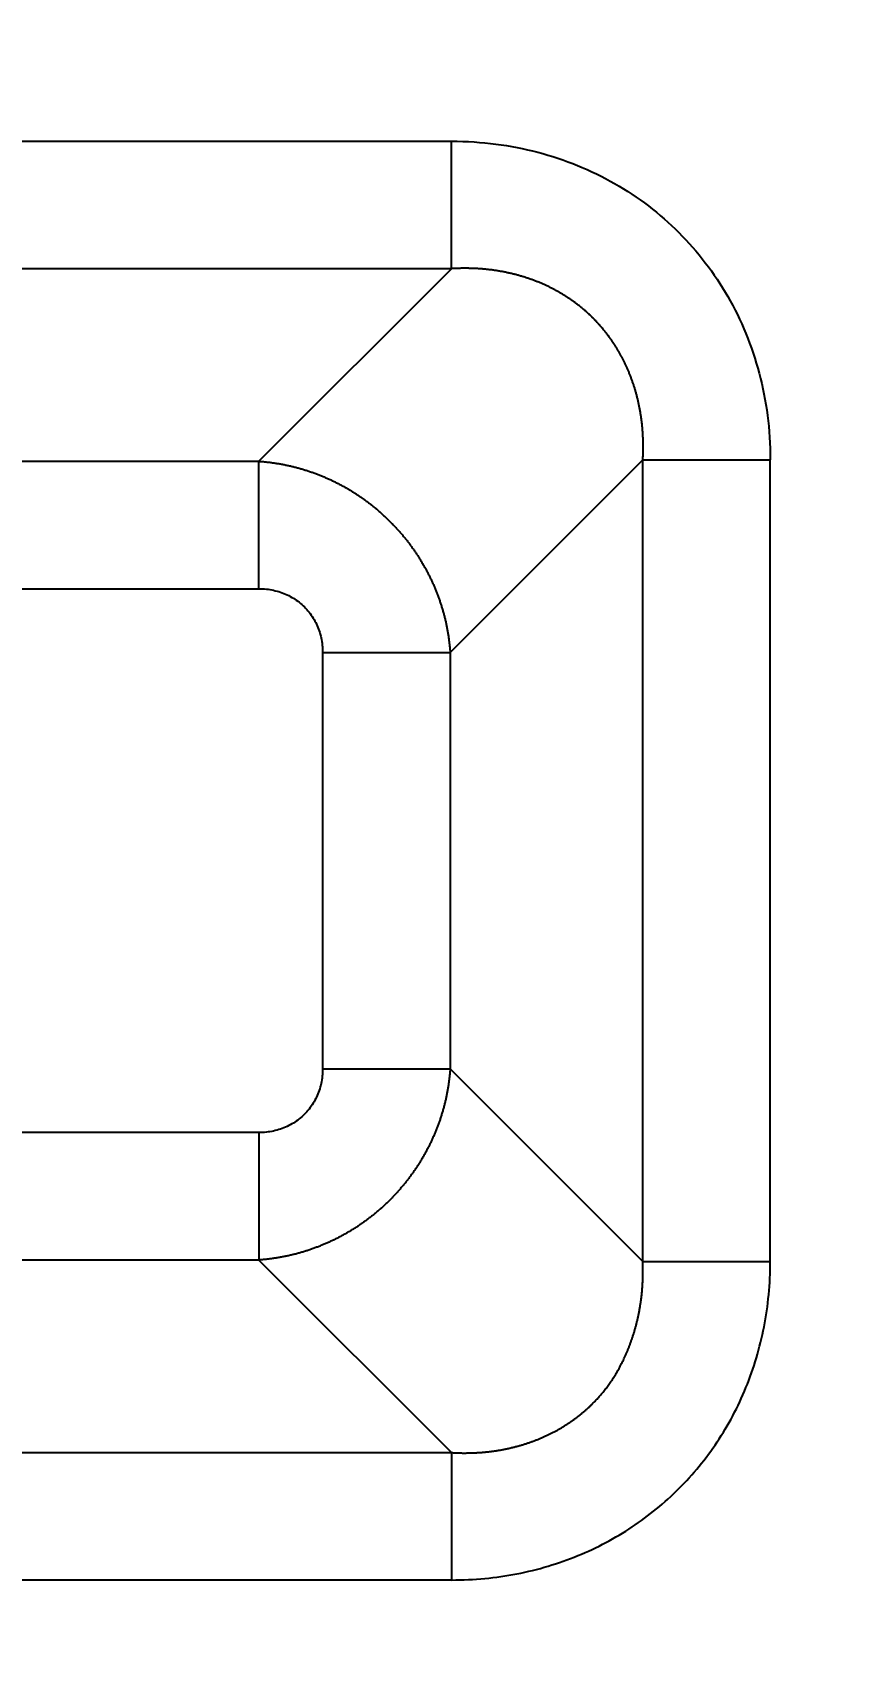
# Model space of a CAD drawing. Header units: millimetres. Extents: x -1286 to 291, y 5350 to 5880.
# Drawn here: x -1011.89 to -999.81, y 5635.39 to 5659.5 of the extents above; entities that cross this region are included whole.
import ezdxf

# ---------------------------------------------------------------- set-up
doc = ezdxf.new("R2010")
doc.units = ezdxf.units.MM
doc.layers.add('dim', color=82, linetype='Continuous', lineweight=9)
doc.layers.add('粗实线层', color=7, linetype='Continuous', lineweight=35)
doc.dimstyles.new('ISO-25', dxfattribs={"dimscale": 1.5, "dimtxt": 2.5, "dimasz": 2.5, "dimexe": 1.25, "dimexo": 0.625, "dimtad": 1, "dimtxsty": 'Standard', "dimcen": 2.5, "dimadec": 0, "dimazin": 0, "dimtfac": 1, "dimtmove": 0, "dimatfit": 3, "dimfxl": 0, "dimarcsym": 0})

# ---------------------------------------------------------------- blocks, each defined once
blk = doc.blocks.new('*D39')
at = {"layer": 'Defpoints', "color": 0, "lineweight": 18, "transparency": 16777216}
for p in [(-981.514, 5754.075), (-1136.803, 5623.235)]:
    blk.add_point(p, dxfattribs=at)
at = {"layer": 'dim', "color": 0, "lineweight": -2, "transparency": 16777216}
for p, q in [((-931.597, 5796.133), (-979.219, 5756.008)), ((-1136.803, 5623.235), (-981.514, 5754.075)), ((-1139.097, 5621.302), (-1141.391, 5619.369))]:
    blk.add_line(p, q, dxfattribs=at)
at = {"layer": 'dim', "color": 0, "lineweight": 18, "transparency": 16777216}
for points in [[(-979.542, 5756.391), (-978.897, 5755.626), (-981.514, 5754.075)], [(-1139.419, 5621.684), (-1138.775, 5620.92), (-1136.803, 5623.235)]]:
    blk.add_solid(points, dxfattribs=at)
at = {"layer": 'dim', "color": 0, "lineweight": 18, "transparency": 16777216, "insert": (-942.427, 5790.849), "char_height": 3.75, "attachment_point": 5, "rotation": 40.1161}
blk.add_mtext('∅203,06', dxfattribs=at)

msp = doc.modelspace()

# ---------------------------------------------------------------- linework, layer by layer
at = {"layer": '粗实线层', "lineweight": 25}
for p, q in [((-1017.601, 5657.879), (-1005.643, 5657.879)), ((-1005.643, 5655.978), (-1017.6, 5655.978)), ((-1008.516, 5653.105), (-1005.643, 5655.978)), ((-1014.728, 5653.105), (-1008.516, 5653.105)), ((-1005.665, 5650.254), (-1002.792, 5653.127)), ((-1002.792, 5641.17), (-1002.792, 5653.127)), ((-1000.892, 5641.17), (-1000.892, 5653.127)), ((-1014.728, 5651.205), (-1008.516, 5651.205)), ((-1007.566, 5650.254), (-1007.566, 5644.043)), ((-1005.665, 5650.254), (-1005.665, 5644.043)), ((-1005.665, 5644.043), (-1002.792, 5641.17)), ((-1008.516, 5643.093), (-1014.728, 5643.093)), ((-1008.516, 5641.192), (-1014.728, 5641.192)), ((-1005.643, 5638.319), (-1008.516, 5641.192)), ((-1017.6, 5638.319), (-1005.643, 5638.319)), ((-1005.643, 5636.419), (-1017.601, 5636.419))]:
    msp.add_line(p, q, dxfattribs=at)
for radius in [87.342, 87.216, 86.564]:
    msp.add_circle((-1053.128, 5688.655), radius, dxfattribs=at)
for centre, radius, start, end in [((-1053.128, 5688.655), 86.224, 270.08059, 359.91941), ((-1053.128, 5688.655), 85.581, 270.90297, 359.09703), ((-1053.128, 5688.655), 83.696, 272.22396, 357.77604), ((-1053.128, 5688.655), 82.706, 272.58039, 357.41961), ((-1059.158, 5688.655), 102.032, 191.56871, 353.81047), ((-1059.158, 5688.655), 101.531, 191.59189, 353.81047), ((-1059.158, 5688.655), 100.442, 191.71935, 339.08959), ((-1059.158, 5688.655), 100.141, 191.71934, 339.08959), ((-1059.158, 5688.655), 100.022, 191.73334, 338.88345), ((-1059.158, 5688.655), 99.521, 191.82936, 338.86382), ((-1059.158, 5688.655), 102.401, 208.57791, 345.69153), ((-1059.158, 5688.655), 102.402, 208.57791, 345.69153)]:
    msp.add_arc(centre, radius, start, end, dxfattribs=at)
for points in [[(-1005.643, 5657.879), (-1005.192, 5657.879), (-1004.339, 5657.766), (-1003.18, 5657.292), (-1002.219, 5656.556), (-1001.482, 5655.595), (-1001.007, 5654.441), (-1000.892, 5653.582), (-1000.892, 5653.127)], [(-1008.516, 5651.205), (-1008.441, 5651.205), (-1008.297, 5651.189), (-1008.092, 5651.12), (-1007.912, 5651.008), (-1007.762, 5650.859), (-1007.651, 5650.679), (-1007.581, 5650.474), (-1007.566, 5650.329), (-1007.566, 5650.254)], [(-1007.566, 5644.043), (-1007.566, 5643.968), (-1007.581, 5643.823), (-1007.651, 5643.619), (-1007.762, 5643.438), (-1007.911, 5643.289), (-1008.092, 5643.178), (-1008.297, 5643.108), (-1008.441, 5643.093), (-1008.516, 5643.093)], [(-1005.643, 5636.419), (-1005.308, 5636.419), (-1004.661, 5636.481), (-1003.743, 5636.756), (-1002.934, 5637.187), (-1002.233, 5637.76), (-1001.66, 5638.461), (-1001.229, 5639.27), (-1000.954, 5640.188), (-1000.892, 5640.835), (-1000.892, 5641.17)]]:
    msp.add_open_spline(points, degree=3, dxfattribs=at)
for points, knots in [([(-1005.643, 5655.978), (-1005.643, 5656.012), (-1005.643, 5656.053), (-1005.643, 5656.15), (-1005.643, 5656.206), (-1005.643, 5656.33), (-1005.643, 5656.399), (-1005.643, 5656.547), (-1005.643, 5656.627), (-1005.643, 5656.796), (-1005.643, 5656.885), (-1005.643, 5657.071), (-1005.643, 5657.167), (-1005.643, 5657.365), (-1005.643, 5657.466), (-1005.643, 5657.671), (-1005.643, 5657.775), (-1005.643, 5657.879)], [0, 0, 0, 0, 0.125, 0.125, 0.25, 0.25, 0.375, 0.375, 0.5, 0.5, 0.625, 0.625, 0.75, 0.75, 0.875, 0.875, 1, 1, 1, 1]), ([(-1002.792, 5653.127), (-1002.792, 5653.136), (-1002.791, 5653.154), (-1002.789, 5653.181), (-1002.788, 5653.208), (-1002.788, 5653.235), (-1002.787, 5653.261), (-1002.787, 5653.288), (-1002.786, 5653.314), (-1002.786, 5653.341), (-1002.787, 5653.367), (-1002.787, 5653.393), (-1002.788, 5653.42), (-1002.789, 5653.446), (-1002.79, 5653.472), (-1002.791, 5653.498), (-1002.793, 5653.524), (-1002.794, 5653.549), (-1002.796, 5653.575), (-1002.798, 5653.601), (-1002.801, 5653.626), (-1002.803, 5653.652), (-1002.806, 5653.677), (-1002.809, 5653.702), (-1002.812, 5653.727), (-1002.816, 5653.752), (-1002.819, 5653.777), (-1002.823, 5653.802), (-1002.827, 5653.827), (-1002.831, 5653.852), (-1002.836, 5653.876), (-1002.84, 5653.901), (-1002.845, 5653.925), (-1002.85, 5653.949), (-1002.855, 5653.974), (-1002.86, 5653.998), (-1002.866, 5654.022), (-1002.872, 5654.045), (-1002.878, 5654.069), (-1002.884, 5654.093), (-1002.89, 5654.116), (-1002.897, 5654.14), (-1002.904, 5654.163), (-1002.91, 5654.186), (-1002.917, 5654.209), (-1002.925, 5654.232), (-1002.932, 5654.255), (-1002.94, 5654.277), (-1002.948, 5654.3), (-1002.956, 5654.322), (-1002.964, 5654.345), (-1002.972, 5654.367), (-1002.981, 5654.389), (-1002.99, 5654.411), (-1002.998, 5654.433), (-1003.007, 5654.454), (-1003.017, 5654.476), (-1003.026, 5654.497), (-1003.036, 5654.519), (-1003.045, 5654.54), (-1003.055, 5654.561), (-1003.066, 5654.582), (-1003.076, 5654.603), (-1003.086, 5654.623), (-1003.097, 5654.644), (-1003.108, 5654.664), (-1003.118, 5654.684), (-1003.13, 5654.704), (-1003.141, 5654.724), (-1003.152, 5654.744), (-1003.164, 5654.764), (-1003.176, 5654.783), (-1003.187, 5654.803), (-1003.199, 5654.822), (-1003.212, 5654.841), (-1003.224, 5654.86), (-1003.236, 5654.879), (-1003.249, 5654.897), (-1003.262, 5654.916), (-1003.275, 5654.934), (-1003.288, 5654.952), (-1003.301, 5654.97), (-1003.315, 5654.988), (-1003.328, 5655.006), (-1003.342, 5655.024), (-1003.356, 5655.041), (-1003.37, 5655.058), (-1003.384, 5655.076), (-1003.398, 5655.093), (-1003.412, 5655.109), (-1003.427, 5655.126), (-1003.441, 5655.143), (-1003.456, 5655.159), (-1003.471, 5655.175), (-1003.486, 5655.191), (-1003.501, 5655.207), (-1003.517, 5655.223), (-1003.538, 5655.244), (-1003.565, 5655.271), (-1003.598, 5655.302), (-1003.632, 5655.333), (-1003.667, 5655.363), (-1003.702, 5655.393), (-1003.738, 5655.422), (-1003.775, 5655.451), (-1003.813, 5655.479), (-1003.851, 5655.506), (-1003.889, 5655.533), (-1003.929, 5655.558), (-1003.969, 5655.584), (-1004.009, 5655.608), (-1004.051, 5655.632), (-1004.092, 5655.655), (-1004.135, 5655.678), (-1004.178, 5655.7), (-1004.221, 5655.721), (-1004.266, 5655.741), (-1004.31, 5655.761), (-1004.356, 5655.78), (-1004.402, 5655.798), (-1004.448, 5655.815), (-1004.495, 5655.831), (-1004.542, 5655.847), (-1004.59, 5655.862), (-1004.639, 5655.876), (-1004.688, 5655.889), (-1004.738, 5655.902), (-1004.788, 5655.913), (-1004.838, 5655.924), (-1004.889, 5655.934), (-1004.94, 5655.943), (-1004.992, 5655.951), (-1005.044, 5655.959), (-1005.097, 5655.965), (-1005.15, 5655.97), (-1005.203, 5655.975), (-1005.257, 5655.979), (-1005.311, 5655.981), (-1005.366, 5655.983), (-1005.421, 5655.984), (-1005.476, 5655.984), (-1005.531, 5655.983), (-1005.587, 5655.981), (-1005.624, 5655.979), (-1005.643, 5655.978)], [0, 0, 0, 0, 0.005897, 0.011776, 0.017637, 0.02348, 0.029305, 0.035113, 0.040902, 0.046674, 0.052429, 0.058166, 0.063886, 0.069589, 0.075275, 0.080943, 0.086595, 0.09223, 0.097849, 0.103451, 0.109036, 0.114605, 0.120158, 0.125695, 0.131216, 0.136721, 0.14221, 0.147684, 0.153142, 0.158585, 0.164012, 0.169425, 0.174822, 0.180204, 0.185572, 0.190925, 0.196263, 0.201587, 0.206897, 0.212192, 0.217473, 0.222741, 0.227995, 0.233235, 0.238462, 0.243675, 0.248875, 0.254062, 0.259236, 0.264397, 0.269545, 0.274681, 0.279805, 0.284916, 0.290015, 0.295102, 0.300178, 0.305242, 0.310294, 0.315335, 0.320364, 0.325383, 0.33039, 0.335387, 0.340374, 0.345349, 0.350315, 0.35527, 0.360216, 0.365151, 0.370077, 0.374993, 0.3799, 0.384798, 0.389687, 0.394567, 0.399438, 0.404301, 0.409155, 0.414002, 0.41884, 0.42367, 0.428493, 0.433308, 0.438116, 0.442916, 0.44771, 0.452497, 0.457277, 0.462051, 0.466819, 0.47158, 0.476336, 0.481085, 0.485829, 0.490568, 0.495302, 0.50003, 0.5099, 0.519793, 0.52971, 0.539653, 0.549624, 0.559624, 0.569656, 0.579719, 0.589817, 0.599951, 0.610121, 0.620331, 0.63058, 0.640871, 0.651205, 0.661584, 0.672009, 0.682481, 0.693001, 0.703572, 0.714194, 0.724869, 0.735599, 0.746383, 0.757224, 0.768123, 0.779081, 0.790099, 0.801179, 0.812321, 0.823528, 0.834799, 0.846136, 0.85754, 0.869013, 0.880555, 0.892167, 0.90385, 0.915606, 0.927435, 0.939338, 0.951316, 0.963371, 0.975502, 0.987712, 1, 1, 1, 1]), ([(-1008.516, 5653.105), (-1008.507, 5653.105), (-1008.489, 5653.103), (-1008.462, 5653.101), (-1008.435, 5653.099), (-1008.408, 5653.096), (-1008.381, 5653.093), (-1008.354, 5653.09), (-1008.328, 5653.086), (-1008.301, 5653.083), (-1008.274, 5653.079), (-1008.247, 5653.075), (-1008.22, 5653.07), (-1008.194, 5653.065), (-1008.167, 5653.061), (-1008.14, 5653.055), (-1008.114, 5653.05), (-1008.087, 5653.044), (-1008.061, 5653.039), (-1008.034, 5653.032), (-1008.008, 5653.026), (-1007.981, 5653.019), (-1007.955, 5653.013), (-1007.929, 5653.006), (-1007.903, 5652.998), (-1007.877, 5652.991), (-1007.851, 5652.983), (-1007.825, 5652.975), (-1007.799, 5652.967), (-1007.773, 5652.958), (-1007.747, 5652.949), (-1007.721, 5652.941), (-1007.696, 5652.931), (-1007.67, 5652.922), (-1007.645, 5652.912), (-1007.619, 5652.902), (-1007.594, 5652.892), (-1007.569, 5652.882), (-1007.543, 5652.871), (-1007.518, 5652.861), (-1007.493, 5652.85), (-1007.468, 5652.838), (-1007.444, 5652.827), (-1007.419, 5652.815), (-1007.394, 5652.803), (-1007.37, 5652.791), (-1007.346, 5652.779), (-1007.321, 5652.766), (-1007.297, 5652.754), (-1007.273, 5652.741), (-1007.249, 5652.727), (-1007.225, 5652.714), (-1007.202, 5652.7), (-1007.178, 5652.687), (-1007.154, 5652.673), (-1007.131, 5652.658), (-1007.108, 5652.644), (-1007.085, 5652.629), (-1007.062, 5652.614), (-1007.039, 5652.599), (-1007.016, 5652.584), (-1006.994, 5652.568), (-1006.971, 5652.553), (-1006.949, 5652.537), (-1006.927, 5652.521), (-1006.905, 5652.505), (-1006.883, 5652.488), (-1006.861, 5652.471), (-1006.839, 5652.455), (-1006.818, 5652.438), (-1006.797, 5652.42), (-1006.775, 5652.403), (-1006.754, 5652.385), (-1006.734, 5652.367), (-1006.713, 5652.349), (-1006.692, 5652.331), (-1006.672, 5652.313), (-1006.652, 5652.294), (-1006.632, 5652.276), (-1006.612, 5652.257), (-1006.592, 5652.238), (-1006.572, 5652.219), (-1006.553, 5652.199), (-1006.534, 5652.18), (-1006.515, 5652.16), (-1006.496, 5652.14), (-1006.477, 5652.12), (-1006.459, 5652.1), (-1006.44, 5652.079), (-1006.422, 5652.059), (-1006.404, 5652.038), (-1006.386, 5652.017), (-1006.369, 5651.996), (-1006.351, 5651.975), (-1006.334, 5651.954), (-1006.317, 5651.932), (-1006.3, 5651.911), (-1006.283, 5651.889), (-1006.267, 5651.867), (-1006.251, 5651.845), (-1006.234, 5651.823), (-1006.219, 5651.801), (-1006.203, 5651.778), (-1006.187, 5651.755), (-1006.172, 5651.733), (-1006.157, 5651.71), (-1006.142, 5651.687), (-1006.127, 5651.664), (-1006.113, 5651.641), (-1006.099, 5651.617), (-1006.085, 5651.594), (-1006.071, 5651.57), (-1006.057, 5651.546), (-1006.044, 5651.523), (-1006.03, 5651.499), (-1006.017, 5651.475), (-1006.005, 5651.45), (-1005.992, 5651.426), (-1005.98, 5651.402), (-1005.968, 5651.377), (-1005.956, 5651.353), (-1005.944, 5651.328), (-1005.933, 5651.303), (-1005.921, 5651.278), (-1005.91, 5651.253), (-1005.899, 5651.228), (-1005.889, 5651.203), (-1005.879, 5651.178), (-1005.868, 5651.152), (-1005.859, 5651.127), (-1005.849, 5651.101), (-1005.839, 5651.076), (-1005.83, 5651.05), (-1005.821, 5651.024), (-1005.813, 5650.999), (-1005.804, 5650.973), (-1005.796, 5650.947), (-1005.788, 5650.921), (-1005.78, 5650.895), (-1005.772, 5650.868), (-1005.765, 5650.842), (-1005.758, 5650.816), (-1005.751, 5650.79), (-1005.745, 5650.763), (-1005.738, 5650.737), (-1005.732, 5650.71), (-1005.726, 5650.684), (-1005.721, 5650.657), (-1005.715, 5650.631), (-1005.71, 5650.604), (-1005.705, 5650.577), (-1005.7, 5650.551), (-1005.696, 5650.524), (-1005.692, 5650.497), (-1005.688, 5650.47), (-1005.684, 5650.443), (-1005.681, 5650.416), (-1005.678, 5650.389), (-1005.675, 5650.362), (-1005.672, 5650.335), (-1005.669, 5650.308), (-1005.667, 5650.281), (-1005.666, 5650.263), (-1005.665, 5650.254)], [0, 0, 0, 0, 0.006231, 0.01246, 0.018689, 0.024917, 0.031145, 0.037371, 0.043597, 0.049822, 0.056046, 0.06227, 0.068492, 0.074714, 0.080936, 0.087156, 0.093376, 0.099595, 0.105814, 0.112032, 0.118249, 0.124465, 0.130681, 0.136897, 0.143111, 0.149325, 0.155539, 0.161752, 0.167964, 0.174176, 0.180388, 0.186598, 0.192809, 0.199018, 0.205228, 0.211437, 0.217645, 0.223853, 0.23006, 0.236267, 0.242474, 0.24868, 0.254886, 0.261091, 0.267296, 0.273501, 0.279705, 0.285909, 0.292113, 0.298316, 0.304519, 0.310722, 0.316924, 0.323126, 0.329328, 0.335529, 0.341731, 0.347932, 0.354133, 0.360333, 0.366534, 0.372734, 0.378934, 0.385134, 0.391334, 0.397534, 0.403733, 0.409933, 0.416132, 0.422331, 0.42853, 0.434729, 0.440928, 0.447127, 0.453326, 0.459525, 0.465724, 0.471923, 0.478121, 0.48432, 0.490519, 0.496718, 0.502917, 0.509116, 0.515315, 0.521514, 0.527714, 0.533913, 0.540113, 0.546312, 0.552512, 0.558712, 0.564912, 0.571112, 0.577313, 0.583513, 0.589714, 0.595915, 0.602117, 0.608318, 0.61452, 0.620722, 0.626925, 0.633127, 0.63933, 0.645534, 0.651737, 0.657941, 0.664145, 0.67035, 0.676555, 0.68276, 0.688966, 0.695172, 0.701379, 0.707586, 0.713793, 0.720001, 0.726209, 0.732418, 0.738628, 0.744837, 0.751048, 0.757258, 0.76347, 0.769682, 0.775894, 0.782107, 0.78832, 0.794535, 0.800749, 0.806965, 0.813181, 0.819397, 0.825614, 0.831832, 0.838051, 0.84427, 0.85049, 0.85671, 0.862931, 0.869153, 0.875376, 0.8816, 0.887824, 0.894049, 0.900274, 0.906501, 0.912728, 0.918956, 0.925185, 0.931415, 0.937646, 0.943877, 0.950109, 0.956342, 0.962576, 0.968811, 0.975047, 0.981284, 0.987522, 0.99376, 1, 1, 1, 1]), ([(-1008.516, 5651.205), (-1008.516, 5651.308), (-1008.516, 5651.412), (-1008.516, 5651.617), (-1008.516, 5651.719), (-1008.516, 5651.916), (-1008.516, 5652.013), (-1008.516, 5652.198), (-1008.516, 5652.287), (-1008.516, 5652.456), (-1008.516, 5652.536), (-1008.516, 5652.685), (-1008.516, 5652.753), (-1008.516, 5652.877), (-1008.516, 5652.933), (-1008.516, 5653.03), (-1008.516, 5653.071), (-1008.516, 5653.105)], [0, 0, 0, 0, 0.125, 0.125, 0.25, 0.25, 0.375, 0.375, 0.5, 0.5, 0.625, 0.625, 0.75, 0.75, 0.875, 0.875, 1, 1, 1, 1]), ([(-1005.665, 5644.043), (-1005.666, 5644.034), (-1005.667, 5644.016), (-1005.669, 5643.989), (-1005.672, 5643.962), (-1005.675, 5643.935), (-1005.678, 5643.908), (-1005.681, 5643.881), (-1005.684, 5643.854), (-1005.688, 5643.828), (-1005.692, 5643.801), (-1005.696, 5643.774), (-1005.7, 5643.747), (-1005.705, 5643.721), (-1005.71, 5643.694), (-1005.715, 5643.667), (-1005.72, 5643.641), (-1005.726, 5643.614), (-1005.732, 5643.588), (-1005.738, 5643.561), (-1005.744, 5643.535), (-1005.751, 5643.508), (-1005.758, 5643.482), (-1005.765, 5643.456), (-1005.772, 5643.43), (-1005.78, 5643.404), (-1005.788, 5643.378), (-1005.796, 5643.352), (-1005.804, 5643.326), (-1005.812, 5643.3), (-1005.821, 5643.274), (-1005.83, 5643.248), (-1005.839, 5643.223), (-1005.848, 5643.197), (-1005.858, 5643.172), (-1005.868, 5643.146), (-1005.878, 5643.121), (-1005.888, 5643.096), (-1005.899, 5643.07), (-1005.91, 5643.045), (-1005.921, 5643.02), (-1005.932, 5642.996), (-1005.943, 5642.971), (-1005.955, 5642.946), (-1005.967, 5642.921), (-1005.979, 5642.897), (-1005.991, 5642.873), (-1006.004, 5642.848), (-1006.017, 5642.824), (-1006.03, 5642.8), (-1006.043, 5642.776), (-1006.056, 5642.752), (-1006.07, 5642.729), (-1006.084, 5642.705), (-1006.098, 5642.682), (-1006.112, 5642.658), (-1006.127, 5642.635), (-1006.141, 5642.612), (-1006.156, 5642.589), (-1006.171, 5642.566), (-1006.186, 5642.543), (-1006.202, 5642.521), (-1006.218, 5642.498), (-1006.233, 5642.476), (-1006.25, 5642.454), (-1006.266, 5642.432), (-1006.282, 5642.41), (-1006.299, 5642.388), (-1006.316, 5642.366), (-1006.333, 5642.345), (-1006.35, 5642.324), (-1006.367, 5642.302), (-1006.385, 5642.281), (-1006.403, 5642.261), (-1006.421, 5642.24), (-1006.439, 5642.219), (-1006.457, 5642.199), (-1006.476, 5642.179), (-1006.495, 5642.159), (-1006.513, 5642.139), (-1006.532, 5642.119), (-1006.552, 5642.099), (-1006.571, 5642.08), (-1006.591, 5642.061), (-1006.61, 5642.042), (-1006.63, 5642.023), (-1006.65, 5642.004), (-1006.671, 5641.986), (-1006.691, 5641.967), (-1006.711, 5641.949), (-1006.732, 5641.931), (-1006.753, 5641.913), (-1006.774, 5641.896), (-1006.795, 5641.878), (-1006.816, 5641.861), (-1006.838, 5641.844), (-1006.86, 5641.827), (-1006.881, 5641.81), (-1006.903, 5641.794), (-1006.925, 5641.778), (-1006.947, 5641.762), (-1006.97, 5641.746), (-1006.992, 5641.73), (-1007.015, 5641.714), (-1007.038, 5641.699), (-1007.06, 5641.684), (-1007.083, 5641.669), (-1007.107, 5641.654), (-1007.13, 5641.64), (-1007.153, 5641.626), (-1007.177, 5641.612), (-1007.2, 5641.598), (-1007.224, 5641.584), (-1007.248, 5641.571), (-1007.272, 5641.557), (-1007.296, 5641.544), (-1007.32, 5641.532), (-1007.344, 5641.519), (-1007.369, 5641.507), (-1007.393, 5641.495), (-1007.418, 5641.483), (-1007.442, 5641.471), (-1007.467, 5641.46), (-1007.492, 5641.448), (-1007.517, 5641.437), (-1007.542, 5641.426), (-1007.567, 5641.416), (-1007.593, 5641.406), (-1007.618, 5641.395), (-1007.643, 5641.386), (-1007.669, 5641.376), (-1007.695, 5641.366), (-1007.72, 5641.357), (-1007.746, 5641.348), (-1007.772, 5641.34), (-1007.798, 5641.331), (-1007.824, 5641.323), (-1007.85, 5641.315), (-1007.876, 5641.307), (-1007.902, 5641.299), (-1007.928, 5641.292), (-1007.954, 5641.285), (-1007.981, 5641.278), (-1008.007, 5641.272), (-1008.034, 5641.265), (-1008.06, 5641.259), (-1008.087, 5641.253), (-1008.113, 5641.248), (-1008.14, 5641.242), (-1008.166, 5641.237), (-1008.193, 5641.232), (-1008.22, 5641.227), (-1008.247, 5641.223), (-1008.274, 5641.219), (-1008.3, 5641.215), (-1008.327, 5641.211), (-1008.354, 5641.208), (-1008.381, 5641.204), (-1008.408, 5641.202), (-1008.435, 5641.199), (-1008.462, 5641.196), (-1008.489, 5641.194), (-1008.507, 5641.193), (-1008.516, 5641.192)], [0, 0, 0, 0, 0.006229, 0.012458, 0.018686, 0.024913, 0.031139, 0.037364, 0.043589, 0.049813, 0.056036, 0.062258, 0.06848, 0.074701, 0.080921, 0.087141, 0.09336, 0.099578, 0.105795, 0.112012, 0.118229, 0.124444, 0.130659, 0.136874, 0.143088, 0.149301, 0.155514, 0.161726, 0.167937, 0.174148, 0.180359, 0.186569, 0.192778, 0.198988, 0.205196, 0.211404, 0.217612, 0.223819, 0.230026, 0.236232, 0.242438, 0.248644, 0.254849, 0.261054, 0.267258, 0.273462, 0.279666, 0.285869, 0.292072, 0.298275, 0.304478, 0.31068, 0.316882, 0.323083, 0.329285, 0.335486, 0.341687, 0.347888, 0.354088, 0.360289, 0.366489, 0.372689, 0.378888, 0.385088, 0.391288, 0.397487, 0.403686, 0.409886, 0.416085, 0.422284, 0.428483, 0.434681, 0.44088, 0.447079, 0.453278, 0.459477, 0.465675, 0.471874, 0.478073, 0.484272, 0.49047, 0.496669, 0.502868, 0.509067, 0.515267, 0.521466, 0.527665, 0.533865, 0.540064, 0.546264, 0.552464, 0.558664, 0.564864, 0.571065, 0.577265, 0.583466, 0.589667, 0.595869, 0.60207, 0.608272, 0.614474, 0.620676, 0.626879, 0.633082, 0.639285, 0.645489, 0.651693, 0.657897, 0.664102, 0.670307, 0.676512, 0.682718, 0.688924, 0.695131, 0.701338, 0.707546, 0.713754, 0.719962, 0.726171, 0.73238, 0.73859, 0.7448, 0.751011, 0.757223, 0.763435, 0.769647, 0.77586, 0.782074, 0.788288, 0.794503, 0.800718, 0.806934, 0.813151, 0.819368, 0.825586, 0.831805, 0.838024, 0.844244, 0.850465, 0.856686, 0.862909, 0.869131, 0.875355, 0.881579, 0.887804, 0.89403, 0.900257, 0.906484, 0.912713, 0.918942, 0.925172, 0.931403, 0.937634, 0.943867, 0.9501, 0.956334, 0.96257, 0.968806, 0.975043, 0.981281, 0.987519, 0.993759, 1, 1, 1, 1]), ([(-1007.566, 5644.043), (-1007.462, 5644.043), (-1007.358, 5644.043), (-1007.153, 5644.043), (-1007.052, 5644.043), (-1006.854, 5644.043), (-1006.758, 5644.043), (-1006.572, 5644.043), (-1006.483, 5644.043), (-1006.314, 5644.043), (-1006.234, 5644.043), (-1006.086, 5644.043), (-1006.017, 5644.043), (-1005.893, 5644.043), (-1005.838, 5644.043), (-1005.74, 5644.043), (-1005.699, 5644.043), (-1005.665, 5644.043)], [0, 0, 0, 0, 0.125, 0.125, 0.25, 0.25, 0.375, 0.375, 0.5, 0.5, 0.625, 0.625, 0.75, 0.75, 0.875, 0.875, 1, 1, 1, 1]), ([(-1005.643, 5638.319), (-1005.634, 5638.319), (-1005.616, 5638.318), (-1005.589, 5638.316), (-1005.563, 5638.315), (-1005.536, 5638.314), (-1005.509, 5638.314), (-1005.483, 5638.313), (-1005.456, 5638.313), (-1005.43, 5638.313), (-1005.403, 5638.314), (-1005.377, 5638.314), (-1005.351, 5638.315), (-1005.325, 5638.316), (-1005.299, 5638.317), (-1005.273, 5638.318), (-1005.247, 5638.319), (-1005.221, 5638.321), (-1005.195, 5638.323), (-1005.17, 5638.325), (-1005.144, 5638.328), (-1005.119, 5638.33), (-1005.094, 5638.333), (-1005.068, 5638.336), (-1005.043, 5638.339), (-1005.018, 5638.343), (-1004.993, 5638.346), (-1004.968, 5638.35), (-1004.943, 5638.354), (-1004.919, 5638.358), (-1004.894, 5638.362), (-1004.87, 5638.367), (-1004.845, 5638.372), (-1004.821, 5638.377), (-1004.797, 5638.382), (-1004.773, 5638.387), (-1004.749, 5638.393), (-1004.725, 5638.399), (-1004.701, 5638.405), (-1004.678, 5638.411), (-1004.654, 5638.417), (-1004.631, 5638.424), (-1004.608, 5638.43), (-1004.585, 5638.437), (-1004.561, 5638.444), (-1004.539, 5638.452), (-1004.516, 5638.459), (-1004.493, 5638.467), (-1004.471, 5638.475), (-1004.448, 5638.483), (-1004.426, 5638.491), (-1004.404, 5638.499), (-1004.381, 5638.508), (-1004.36, 5638.516), (-1004.338, 5638.525), (-1004.316, 5638.534), (-1004.294, 5638.544), (-1004.273, 5638.553), (-1004.252, 5638.563), (-1004.231, 5638.572), (-1004.21, 5638.582), (-1004.189, 5638.592), (-1004.168, 5638.603), (-1004.147, 5638.613), (-1004.127, 5638.624), (-1004.106, 5638.634), (-1004.086, 5638.645), (-1004.066, 5638.656), (-1004.046, 5638.668), (-1004.026, 5638.679), (-1004.007, 5638.691), (-1003.987, 5638.702), (-1003.968, 5638.714), (-1003.949, 5638.726), (-1003.93, 5638.739), (-1003.911, 5638.751), (-1003.892, 5638.763), (-1003.873, 5638.776), (-1003.855, 5638.789), (-1003.836, 5638.802), (-1003.818, 5638.815), (-1003.8, 5638.828), (-1003.782, 5638.842), (-1003.764, 5638.855), (-1003.747, 5638.869), (-1003.729, 5638.883), (-1003.712, 5638.897), (-1003.695, 5638.911), (-1003.678, 5638.925), (-1003.661, 5638.939), (-1003.644, 5638.954), (-1003.628, 5638.968), (-1003.611, 5638.983), (-1003.595, 5638.998), (-1003.579, 5639.013), (-1003.563, 5639.028), (-1003.548, 5639.044), (-1003.529, 5639.062), (-1003.509, 5639.083), (-1003.486, 5639.106), (-1003.463, 5639.131), (-1003.441, 5639.156), (-1003.418, 5639.182), (-1003.396, 5639.209), (-1003.374, 5639.236), (-1003.352, 5639.263), (-1003.33, 5639.292), (-1003.309, 5639.321), (-1003.288, 5639.35), (-1003.267, 5639.381), (-1003.246, 5639.412), (-1003.226, 5639.443), (-1003.205, 5639.475), (-1003.186, 5639.508), (-1003.166, 5639.542), (-1003.147, 5639.576), (-1003.128, 5639.611), (-1003.109, 5639.646), (-1003.091, 5639.682), (-1003.073, 5639.719), (-1003.056, 5639.757), (-1003.039, 5639.795), (-1003.022, 5639.833), (-1003.006, 5639.873), (-1002.99, 5639.913), (-1002.975, 5639.954), (-1002.96, 5639.995), (-1002.946, 5640.037), (-1002.932, 5640.08), (-1002.919, 5640.123), (-1002.906, 5640.167), (-1002.894, 5640.211), (-1002.882, 5640.257), (-1002.871, 5640.302), (-1002.861, 5640.349), (-1002.851, 5640.396), (-1002.842, 5640.444), (-1002.834, 5640.492), (-1002.826, 5640.541), (-1002.819, 5640.59), (-1002.812, 5640.64), (-1002.807, 5640.691), (-1002.802, 5640.742), (-1002.798, 5640.794), (-1002.795, 5640.846), (-1002.792, 5640.899), (-1002.79, 5640.952), (-1002.79, 5641.006), (-1002.79, 5641.06), (-1002.79, 5641.115), (-1002.792, 5641.152), (-1002.792, 5641.17)], [0, 0, 0, 0, 0.005906, 0.011793, 0.017663, 0.023515, 0.029348, 0.035164, 0.040962, 0.046743, 0.052506, 0.058252, 0.06398, 0.069691, 0.075385, 0.081063, 0.086723, 0.092366, 0.097993, 0.103603, 0.109197, 0.114775, 0.120336, 0.125881, 0.13141, 0.136924, 0.142421, 0.147903, 0.153369, 0.15882, 0.164256, 0.169676, 0.175082, 0.180472, 0.185848, 0.191209, 0.196555, 0.201887, 0.207205, 0.212508, 0.217798, 0.223073, 0.228335, 0.233583, 0.238818, 0.244039, 0.249247, 0.254442, 0.259624, 0.264793, 0.269949, 0.275093, 0.280224, 0.285343, 0.29045, 0.295546, 0.300629, 0.3057, 0.31076, 0.315809, 0.320846, 0.325873, 0.330888, 0.335893, 0.340887, 0.34587, 0.350843, 0.355806, 0.360759, 0.365703, 0.370636, 0.37556, 0.380475, 0.38538, 0.390277, 0.395164, 0.400043, 0.404914, 0.409776, 0.41463, 0.419475, 0.424313, 0.429144, 0.433966, 0.438782, 0.44359, 0.448391, 0.453186, 0.457974, 0.462755, 0.46753, 0.472299, 0.477062, 0.481819, 0.486571, 0.491317, 0.496058, 0.500794, 0.507877, 0.515035, 0.522269, 0.52958, 0.53697, 0.544439, 0.551989, 0.559621, 0.567335, 0.575134, 0.583017, 0.590986, 0.599042, 0.607185, 0.615417, 0.623738, 0.632149, 0.64065, 0.649244, 0.657929, 0.666708, 0.67558, 0.684547, 0.693608, 0.702766, 0.712019, 0.721369, 0.730817, 0.740362, 0.750006, 0.759749, 0.769592, 0.779534, 0.789577, 0.79972, 0.809965, 0.820312, 0.83076, 0.841312, 0.851966, 0.862723, 0.873585, 0.88455, 0.89562, 0.906795, 0.918074, 0.929459, 0.94095, 0.952547, 0.96425, 0.97606, 0.987976, 1, 1, 1, 1]), ([(-1002.792, 5641.17), (-1002.759, 5641.17), (-1002.717, 5641.17), (-1002.62, 5641.17), (-1002.564, 5641.17), (-1002.44, 5641.17), (-1002.372, 5641.17), (-1002.223, 5641.17), (-1002.144, 5641.17), (-1001.975, 5641.17), (-1001.885, 5641.17), (-1001.7, 5641.17), (-1001.603, 5641.17), (-1001.406, 5641.17), (-1001.304, 5641.17), (-1001.099, 5641.17), (-1000.996, 5641.17), (-1000.892, 5641.17)], [0, 0, 0, 0, 0.125, 0.125, 0.25, 0.25, 0.375, 0.375, 0.5, 0.5, 0.625, 0.625, 0.75, 0.75, 0.875, 0.875, 1, 1, 1, 1])]:
    msp.add_open_spline(points, degree=3, knots=knots, dxfattribs=at)
for points, weights in [([(-1002.792, 5653.127), (-1002.57, 5653.127), (-1002.068, 5653.127), (-1001.391, 5653.127)], [1.1024648897, 0.994396339494, 0.971811789547, 1.03471123986]), ([(-1001.391, 5653.127), (-1001.226, 5653.127), (-1001.059, 5653.127), (-1000.892, 5653.127)], [1.03471122687, 1.05133042367, 1.07391738063, 1.10247209776]), ([(-1007.566, 5650.254), (-1006.678, 5650.254), (-1005.954, 5650.254), (-1005.665, 5650.254)], [1.10246419878, 0.965844578078, 0.965845267075, 1.10246626578]), ([(-1008.516, 5643.093), (-1008.516, 5642.204), (-1008.516, 5641.481), (-1008.516, 5641.192)], [1.10246419878, 0.965844578078, 0.965845267075, 1.10246626578]), ([(-1005.643, 5638.319), (-1005.643, 5638.03), (-1005.643, 5637.307), (-1005.643, 5636.419)], [1.10246487343, 0.965842590767, 0.965845042235, 1.10247222783])]:
    msp.add_rational_spline(points, weights, degree=3, dxfattribs=at)

# ---------------------------------------------------------------- dimensions: what is measured, and where the dimension line sits
at = {"layer": 'dim', "lineweight": 18}
dim = msp.add_diameter_dim_2p(p1=(-1136.803, 5623.235), p2=(-981.514, 5754.075), dimstyle='ISO-25', override={"dimasz": 2, "dimexe": 0.49975, "dimexo": 0.49975, "dimgap": 0.49975}, dxfattribs=at)
dim.commit()
dim.dimension.update_dxf_attribs({"geometry": '*D39', "text_midpoint": (-940.534, 5788.603), "dimtype": 163})

doc.saveas('drawing.dxf')
